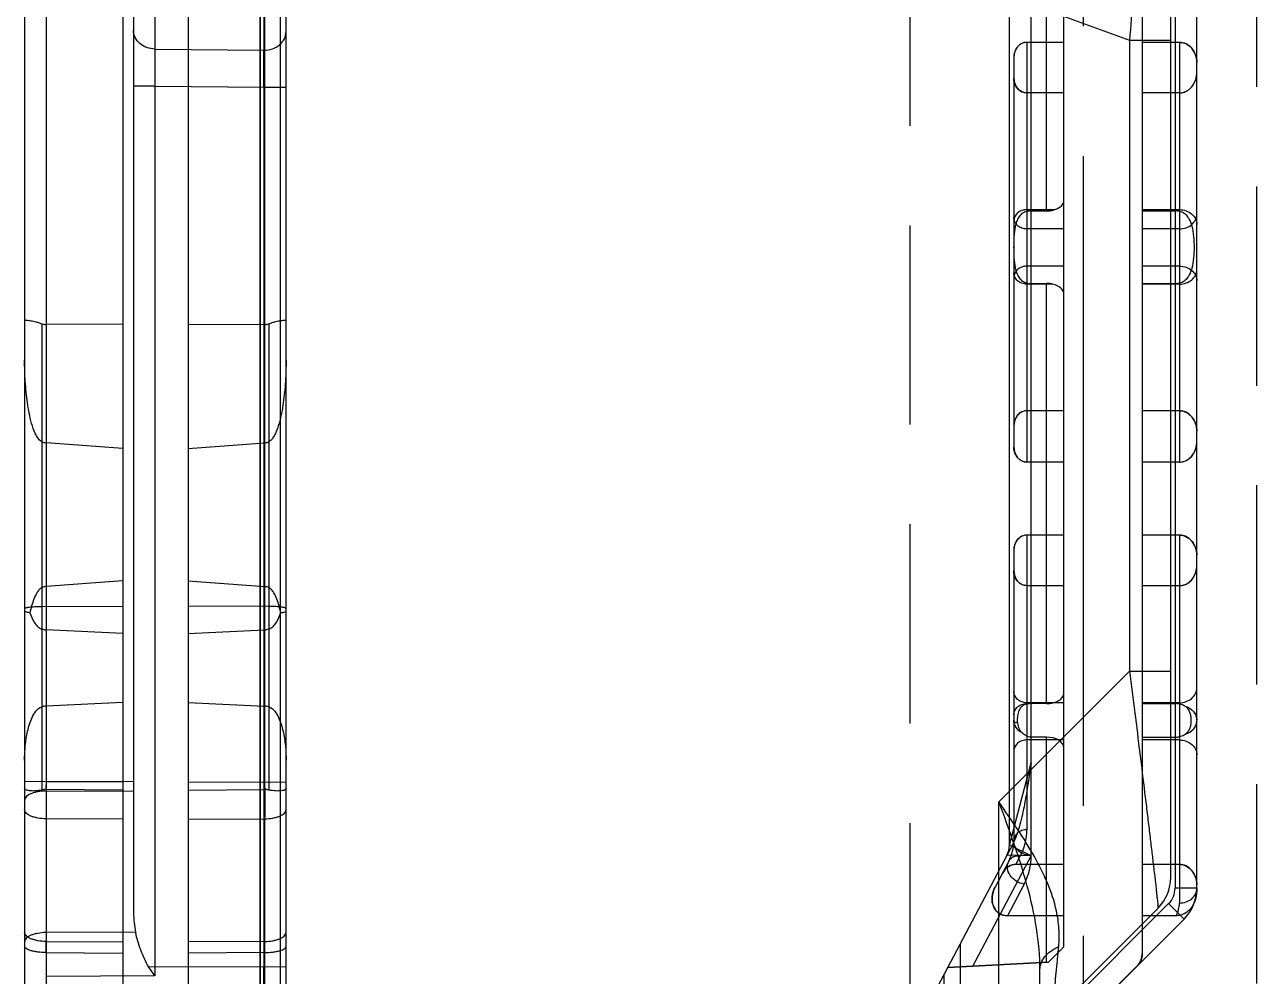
# Model space of a CAD drawing. Header units: millimetres. Extents: x 27275 to 28529, y -21406 to -20519.
# Drawn here: x 27533.91 to 27562.35, y -20864.22 to -20842.25 of the extents above; entities that cross this region are included whole.
import ezdxf

# ---------------------------------------------------------------- set-up
doc = ezdxf.new("R2010")
doc.units = ezdxf.units.MM
doc.header["$LTSCALE"] = 8
doc.linetypes.add('CENTER', pattern=[2, 1.25, -0.25, 0.25, -0.25])
doc.linetypes.add('HIDDEN', pattern=[0.375, 0.25, -0.125])
doc.layers.add('Cav-cor', color=30, linetype='Continuous')
doc.layers.add('WT', color=4, linetype='Continuous')

# ---------------------------------------------------------------- blocks, each defined once
blk = doc.blocks.new('20160902.184432')
at = {"layer": 'Cav-cor', "color": 241}
for p, q in [((1.663, 100.24), (1.663, -35.384)), ((1.663, -57.598), (1.663, 88.474)), ((2.263, -31.51), (2.263, 73.211)), ((-3.773, 71.352), (-3.773, -28.414)), ((-3.278, 58.672), (-3.278, -26.824)), ((-1.509, 55.584), (-1.509, -26.128)), ((0, 52.642), (0, -26.128)), ((2.137, -26.594), (2.137, 34.287)), ((22.031, 27.763), (22.031, -0.01)), ((-1.258, 27.415), (-1.258, 0.933)), ((1.752, 27.498), (1.752, -26.884)), ((18.963, 2.493), (18.963, 27.258)), ((19.466, 2.243), (19.466, 27.08)), ((-0.763, 26.11), (-0.763, 20.874)), ((22.686, 1.745), (22.686, 25.259)), ((22.786, 24.436), (22.786, 1.497)), ((23.289, 1.497), (23.289, 24.436)), ((19.818, 17.135), (19.818, 23.796)), ((20.221, 0.146), (20.221, 23.796)), ((20.221, 21.028), (20.221, 22.583)), ((22.031, 22.583), (22.031, 21.028)), ((1.769, 22.017), (1.769, 3.951)), ((18.716, 22.179), (21.738, 21.078)), ((21.738, 21.078), (21.738, 6.511)), ((21.738, 21.078), (22.686, 21.078)), ((-0.763, 20.874), (1.752, 20.849)), ((20.221, 21.028), (19.365, 21.028)), ((19.365, 21.028), (19.365, 11.336)), ((20.221, 21.028), (19.365, 21.028)), ((22.886, 21.028), (22.031, 21.028)), ((22.886, 21.028), (22.031, 21.028)), ((22.886, 21.028), (22.886, 11.336)), ((19.064, 20.678), (19.064, 20.211)), ((19.064, 20.678), (19.064, 11.692)), ((23.289, 20.328), (23.289, 20.561)), ((-0.763, 20.019), (-1.258, 20.019)), ((-0.763, 20.019), (-0.763, -0.326)), ((-0.763, 20.019), (1.752, 19.995)), ((1.752, 19.995), (2.263, 19.995)), ((20.221, 19.86), (19.365, 19.86)), ((20.221, 19.86), (19.365, 19.86)), ((20.221, 12.523), (20.221, 19.86)), ((22.031, 19.86), (22.031, 12.523)), ((22.886, 19.86), (22.031, 19.86)), ((22.886, 19.86), (22.031, 19.86)), ((19.365, 17.165), (20.009, 17.165)), ((19.466, 17.135), (19.818, 17.135)), ((22.031, 17.165), (22.886, 17.165)), ((22.031, 17.135), (22.786, 17.135)), ((20.221, 16.72), (19.365, 16.72)), ((22.886, 16.72), (22.031, 16.72)), ((20.221, 15.86), (19.365, 15.86)), ((22.886, 15.86), (22.031, 15.86)), ((19.365, 15.446), (19.466, 15.454)), ((19.466, 15.463), (19.818, 15.463)), ((19.466, 15.454), (19.96, 15.446)), ((19.818, 5.76), (19.818, 15.463)), ((22.031, 15.463), (22.786, 15.463)), ((22.031, 15.446), (22.786, 15.454)), ((22.786, 15.454), (22.886, 15.446)), ((-3.377, 14.532), (-3.377, 3.765)), ((-1.509, 14.52), (-3.278, 14.513)), ((0, 14.52), (1.769, 14.513)), ((1.868, 14.532), (1.868, 3.765)), ((20.221, 12.523), (19.365, 12.523)), ((20.221, 12.523), (19.365, 12.523)), ((22.886, 12.523), (22.031, 12.523)), ((22.886, 12.523), (22.031, 12.523)), ((19.064, 12.167), (19.064, 11.692)), ((23.289, 11.811), (23.289, 12.048)), ((-1.509, 11.654), (-3.278, 11.784)), ((0, 11.654), (1.769, 11.784)), ((20.221, 11.336), (19.365, 11.336)), ((20.221, 11.336), (19.365, 11.336)), ((20.221, 9.651), (20.221, 11.336)), ((22.031, 11.336), (22.031, 9.651)), ((22.886, 11.336), (22.031, 11.336)), ((22.886, 11.336), (22.031, 11.336)), ((20.221, 9.651), (19.365, 9.651)), ((19.365, 9.651), (19.365, 2.848)), ((20.221, 9.651), (19.365, 9.651)), ((22.886, 9.651), (22.031, 9.651)), ((22.886, 9.651), (22.031, 9.651)), ((22.886, 9.651), (22.886, 1.156)), ((19.064, 9.301), (19.064, 8.834)), ((19.064, 9.301), (19.064, 2.593)), ((23.289, 8.95), (23.289, 9.184)), ((-1.509, 8.593), (-3.278, 8.462)), ((0, 8.593), (1.769, 8.462)), ((20.221, 8.483), (19.365, 8.483)), ((20.221, 8.483), (19.365, 8.483)), ((20.221, 2.047), (20.221, 8.483)), ((22.031, 8.483), (22.031, 2.047)), ((22.886, 8.483), (22.031, 8.483)), ((22.886, 8.483), (22.031, 8.483)), ((-3.377, 8.005), (-1.509, 8.009)), ((1.868, 8.005), (0, 8.009)), ((-1.509, 7.378), (-3.278, 7.464)), ((0, 7.378), (1.769, 7.464)), ((21.738, 6.511), (18.72, 3.493)), ((21.738, 6.511), (22.686, 6.511)), ((-1.509, 5.788), (-3.278, 5.702)), ((0, 5.788), (1.769, 5.702)), ((20.221, 5.78), (19.365, 5.78)), ((19.818, 5.76), (19.466, 5.76)), ((22.886, 5.78), (22.031, 5.78)), ((22.031, 5.76), (22.786, 5.76)), ((20.221, 4.92), (19.365, 4.92)), ((19.818, 4.986), (19.466, 4.986)), ((19.818, -0.214), (19.818, 4.986)), ((22.031, 4.986), (22.786, 4.986)), ((22.886, 4.92), (22.031, 4.92)), ((18.963, 2.493), (19.466, 4.396)), ((-1.258, 3.962), (-3.773, 3.954)), ((-1.509, 3.944), (-3.278, 3.951)), ((-1.509, 3.765), (-3.278, 3.776)), ((-3.278, 3.742), (-1.258, 3.75)), ((0, 3.944), (2.263, 3.951)), ((0, 3.765), (1.769, 3.776)), ((1.769, 3.776), (1.769, -9.177)), ((18.72, -25.725), (18.72, 3.493)), ((-1.509, 3.094), (-3.278, 3.1)), ((0, 3.094), (1.769, 3.1)), ((19.04, 2.513), (16.448, -2.39)), ((19.466, 2.243), (18.963, 2.493)), ((18.12, -0.303), (19.466, 2.243)), ((18.947, 2.122), (18.63, 1.523)), ((19.466, 2.243), (18.905, 2.258)), ((19.113, 2.047), (19.214, 2.237)), ((20.221, 2.047), (19.113, 2.047)), ((20.221, 2.047), (19.113, 2.047)), ((22.886, 2.047), (22.031, 2.047)), ((22.886, 2.047), (22.031, 2.047)), ((18.794, 1.832), (18.63, 1.523)), ((19.303, 1.593), (18.916, 0.861)), ((23.289, 1.497), (22.786, 1.497)), ((23.289, 1.497), (23.289, 1.573)), ((22.639, 1.142), (20.033, -1.464)), ((22.994, 0.786), (22.639, 1.142)), ((20.221, 0.861), (18.916, 0.861)), ((20.221, 0.861), (18.916, 0.861)), ((19.961, -1.395), (22.393, 1.037)), ((20.221, 0.146), (20.221, 0.861)), ((22.031, 0.861), (22.031, -0.01)), ((22.809, 0.861), (22.031, 0.861)), ((22.809, 0.861), (22.031, 0.861)), ((22.994, 0.786), (19.383, -2.826)), ((-1.211, 0.482), (-3.278, 0.473)), ((-3.278, 0.269), (-1.509, 0.258)), ((-3.278, 0.011), (-3.278, 0.269)), ((-3.278, 0.011), (-1.509, 0)), ((1.769, 0.269), (0, 0.258)), ((1.769, 0.011), (0, 0)), ((1.769, 0.269), (1.769, 0.011)), ((17.823, 0.211), (17.823, -21.152)), ((20.221, 0.146), (19.863, -0.211)), ((19.863, -0.211), (20.221, 0.146)), ((19.863, -0.211), (17.535, -0.333)), ((17.535, -0.333), (19.863, -0.211)), ((-0.763, -0.529), (-3.278, -0.537)), ((2.263, -0.32), (-0.903, -0.326)), ((-0.763, -0.326), (-0.763, -0.529)), ((1.752, -0.764), (1.752, -0.32)), ((17.535, -0.333), (17.454, -0.487)), ((17.454, -1.6), (17.454, -0.487)), ((17.454, -20.75), (17.454, -0.487)), ((19.668, -39.706), (19.668, -0.383)), ((21.914, -0.295), (20.278, -1.93))]:
    blk.add_line(p, q, dxfattribs=at)
for centre, radius, start, end in [((19.465, 16.409), 0.726, 89.932, 97.8994), ((22.787, 16.409), 0.726, 82.1007, 90.068), ((19.465, 16.188), 0.726, 262.1007, 270.068), ((22.787, 16.188), 0.726, 269.932, 277.8994), ((19.466, 4.897), 0.863, 90.0201, 96.7169), ((23.829, 3.848), 27.108, 179.7754, 180.2246), ((409.141, 3.525), 412.419, 179.94094, 180.05906), ((18.058, 2.848), 1.308, 332.139, 0.001), ((18.058, 2.593), 1.006, 332.14, 0), ((18.46, 2.493), 0.503, 332.1193, 359.9817), ((18.058, 2.251), 1.408, 332.1397, 0.0003), ((21.686, 1.745), 1, 315, 0), ((22.283, 1.497), 0.503, 315, 0), ((22.283, 1.497), 1.006, 315, 0), ((22.283, 1.156), 0.604, 330.8782, 0.0009), ((21.629, -0.01), 0.402, 315, 0)]:
    blk.add_arc(centre, radius, start, end, dxfattribs=at)
for centre, major_axis, ratio, start_param, end_param in [((19.365, 20.678), (0, 0.35), 0.861415, 0, 1.570796), ((22.886, 20.561), (0, -0.467), 0.861415, 1.570796, 3.141593), ((19.365, 20.211), (0, -0.35), 0.861415, 4.712389, 6.283185), ((22.886, 20.328), (0, 0.467), 0.861415, 3.141593, 4.712389), ((19.818, 17.374), (-0.402, 0), 0.589614, 2.065553, 3.141593), ((19.818, 15.21), (-0.402, 0), 0.625112, 3.141593, 4.351255), ((-3.27, 15.515), (-0.013, -1.002), 0.501817, 6.09366, 6.291836), ((1.76, 15.515), (0.013, -1.002), 0.501817, 6.274535, 6.47271), ((19.365, 12.167), (0, -0.356), 0.847956, 3.141593, 4.712389), ((22.886, 12.048), (0, -0.475), 0.847956, 1.570796, 3.141593), ((-3.27, 12.785), (0.013, -1.002), 0.501817, 6.041452, 6.239628), ((1.76, 12.785), (-0.013, -1.002), 0.501817, 0.043557, 0.241733), ((19.365, 11.692), (0, -0.356), 0.847956, 4.712389, 6.283185), ((22.886, 11.811), (0, -0.475), 0.847956, 0, 1.570796), ((19.365, 9.301), (0, 0.35), 0.861415, 0, 1.570796), ((22.886, 9.184), (0, -0.467), 0.861415, 1.570796, 3.141593), ((19.365, 8.834), (0, -0.35), 0.861415, 4.712389, 6.283185), ((22.886, 8.95), (0, 0.467), 0.861415, 3.141593, 4.712389), ((-3.27, 7.461), (-0.013, -1.002), 0.501817, 3.18515, 3.383326), ((1.76, 7.461), (0.013, -1.002), 0.501817, 2.89986, 3.098035), ((-3.27, 8.075), (0.035, -0.61), 0.822446, 5.99755, 6.195726), ((1.76, 8.075), (-0.035, -0.61), 0.822446, 0.08746, 0.285635), ((19.818, 5.997), (-0.402, 0), 0.589614, 1.570796, 3.141593), ((-3.27, 5.092), (-0.035, -0.61), 0.822446, 3.229052, 3.427228), ((1.76, 5.092), (0.035, -0.61), 0.822446, 2.855957, 3.054133), ((22.786, 5.463), (-0.503, 0), 0.589614, 4.511031, 4.712389), ((19.818, 4.735), (-0.402, 0), 0.625112, 3.141593, 4.712389), ((22.786, 5.301), (-0.503, 0), 0.625112, 1.570796, 1.772154), ((-3.27, 3.166), (0.035, -0.61), 0.822446, 3.08904, 3.287215), ((1.76, 3.166), (-0.035, -0.61), 0.822446, 2.99597, 3.194146), ((19.061, 1.691), (-0.173, -0.327), 0.816512, 3.549033, 4.712389), ((22.886, 1.573), (0, -0.475), 0.847956, 1.570796, 3.141593), ((18.986, 1.335), (-0.23, -0.436), 0.816512, 4.712389, 6.690626), ((-0.755, 0.954), (-0.012, -1.079), 0.466087, 4.736992, 5.170303)]:
    blk.add_ellipse(centre, major_axis=major_axis, ratio=ratio, start_param=start_param, end_param=end_param, dxfattribs=at)
for points, knots in [([(22.028, 26.199), (22.029, 26.198), (22.029, 26.195), (22.03, 26.191), (22.03, 26.182), (22.031, 26.165), (22.031, 26.135), (22.03, 26.09), (22.029, 26.033), (22.026, 25.964), (22.023, 25.882), (22.018, 25.75), (22.008, 25.557), (21.995, 25.294), (21.979, 24.991), (21.96, 24.65), (21.938, 24.277), (21.906, 23.725), (21.86, 22.982), (21.801, 22.047), (21.76, 21.405), (21.738, 21.078)], [0, 0, 0, 0, 0.00044, 0.001461, 0.003088, 0.005327, 0.011641, 0.0204, 0.031579, 0.045143, 0.061056, 0.079274, 0.122386, 0.173978, 0.233446, 0.300125, 0.373281, 0.452149, 0.623821, 0.808614, 1, 1, 1, 1]), ([(-0.763, 20.874), (-0.828, 20.875), (-0.954, 20.897), (-1.118, 20.99), (-1.23, 21.131), (-1.258, 21.246), (-1.258, 21.301)], [0, 0, 0, 0, 0.268417, 0.526268, 0.768805, 1, 1, 1, 1]), ([(1.752, 20.849), (1.818, 20.849), (1.948, 20.868), (2.118, 20.96), (2.235, 21.103), (2.263, 21.22), (2.263, 21.277)], [0, 0, 0, 0, 0.268372, 0.526547, 0.769149, 1, 1, 1, 1]), ([(-0.763, 20.874), (-0.764, 20.82), (-0.765, 20.535), (-0.764, 20.25), (-0.763, 20.019)], [0, 0, 0, 0, 0.187785, 1, 1, 1, 1]), ([(1.752, 19.995), (1.751, 20.079), (1.75, 20.364), (1.75, 20.649), (1.752, 20.849)], [0, 0, 0, 0, 0.295606, 1, 1, 1, 1]), ([(19.365, 17.165), (19.326, 17.165), (19.249, 17.152), (19.149, 17.096), (19.081, 17.01), (19.064, 16.939), (19.064, 16.905)], [0, 0, 0, 0, 0.266639, 0.52429, 0.767636, 1, 1, 1, 1]), ([(19.365, 15.469), (19.327, 15.475), (19.255, 15.511), (19.182, 15.602), (19.134, 15.708), (19.093, 15.859), (19.071, 16.058), (19.067, 16.299), (19.071, 16.539), (19.093, 16.738), (19.134, 16.89), (19.182, 16.995), (19.255, 17.087), (19.327, 17.123), (19.365, 17.128)], [0, 0, 0, 0, 0.06143, 0.12178, 0.182799, 0.244946, 0.371783, 0.499996, 0.62821, 0.755053, 0.817203, 0.878223, 0.938575, 1, 1, 1, 1]), ([(19.818, 17.135), (19.835, 17.135), (19.9, 17.138), (19.964, 17.151), (20.009, 17.165)], [0, 0, 0, 0, 0.259464, 1, 1, 1, 1]), ([(22.886, 17.165), (22.939, 17.165), (23.042, 17.148), (23.175, 17.073), (23.267, 16.958), (23.289, 16.864), (23.289, 16.819)], [0, 0, 0, 0, 0.266921, 0.524261, 0.76741, 1, 1, 1, 1]), ([(22.886, 17.128), (22.926, 17.123), (23.001, 17.09), (23.082, 17.002), (23.137, 16.899), (23.188, 16.748), (23.219, 16.546), (23.23, 16.299), (23.219, 16.052), (23.188, 15.85), (23.137, 15.699), (23.082, 15.595), (23.001, 15.508), (22.926, 15.475), (22.886, 15.469)], [0, 0, 0, 0, 0.062165, 0.122443, 0.182818, 0.244222, 0.370526, 0.500063, 0.629595, 0.755885, 0.817276, 0.87764, 0.937881, 1, 1, 1, 1]), ([(22.886, 16.72), (22.939, 16.72), (23.042, 16.737), (23.175, 16.812), (23.267, 16.927), (23.289, 17.021), (23.289, 17.066)], [0, 0, 0, 0, 0.266921, 0.524261, 0.76741, 1, 1, 1, 1]), ([(19.365, 16.72), (19.326, 16.72), (19.249, 16.733), (19.149, 16.789), (19.081, 16.875), (19.064, 16.946), (19.064, 16.98)], [0, 0, 0, 0, 0.266639, 0.52429, 0.767636, 1, 1, 1, 1]), ([(19.365, 15.86), (19.327, 15.86), (19.249, 15.847), (19.149, 15.792), (19.081, 15.707), (19.064, 15.637), (19.064, 15.604)], [0, 0, 0, 0, 0.268379, 0.526828, 0.769484, 1, 1, 1, 1]), ([(19.365, 15.446), (19.327, 15.446), (19.249, 15.459), (19.149, 15.514), (19.081, 15.599), (19.064, 15.668), (19.064, 15.702)], [0, 0, 0, 0, 0.268379, 0.526828, 0.769484, 1, 1, 1, 1]), ([(22.886, 15.86), (22.939, 15.86), (23.041, 15.843), (23.175, 15.769), (23.267, 15.656), (23.289, 15.563), (23.289, 15.519)], [0, 0, 0, 0, 0.268664, 0.526798, 0.76926, 1, 1, 1, 1]), ([(22.886, 15.446), (22.939, 15.446), (23.041, 15.463), (23.175, 15.536), (23.267, 15.649), (23.289, 15.742), (23.289, 15.787)], [0, 0, 0, 0, 0.268664, 0.526798, 0.76926, 1, 1, 1, 1]), ([(19.96, 15.446), (19.949, 15.448), (19.902, 15.458), (19.854, 15.463), (19.818, 15.463)], [0, 0, 0, 0, 0.243169, 1, 1, 1, 1]), ([(-3.773, 14.614), (-3.773, 14.615), (-3.769, 14.613), (-3.764, 14.615), (-3.754, 14.614), (-3.742, 14.613), (-3.726, 14.612), (-3.698, 14.609), (-3.655, 14.604), (-3.596, 14.595), (-3.528, 14.58), (-3.453, 14.56), (-3.403, 14.542), (-3.377, 14.532)], [0, 0, 0, 0, 0.004586, 0.018253, 0.040883, 0.072364, 0.112536, 0.161052, 0.281605, 0.430704, 0.603912, 0.79607, 1, 1, 1, 1]), ([(1.868, 14.532), (1.894, 14.542), (1.944, 14.56), (2.019, 14.58), (2.087, 14.595), (2.146, 14.604), (2.189, 14.609), (2.217, 14.612), (2.233, 14.613), (2.245, 14.614), (2.255, 14.615), (2.26, 14.613), (2.263, 14.615), (2.263, 14.614)], [0, 0, 0, 0, 0.20393, 0.396088, 0.569296, 0.718395, 0.838948, 0.887464, 0.927636, 0.959117, 0.981747, 0.995414, 1, 1, 1, 1]), ([(-3.377, 11.811), (-3.414, 11.828), (-3.472, 11.892), (-3.548, 12.035), (-3.614, 12.23), (-3.67, 12.468), (-3.71, 12.709), (-3.739, 12.953), (-3.765, 13.278), (-3.773, 13.523), (-3.773, 13.686)], [0, 0, 0, 0, 0.062436, 0.124904, 0.249787, 0.374769, 0.499791, 0.624836, 0.749894, 1, 1, 1, 1]), ([(2.263, 13.686), (2.263, 13.523), (2.256, 13.278), (2.23, 12.953), (2.201, 12.709), (2.161, 12.468), (2.105, 12.23), (2.039, 12.035), (1.963, 11.892), (1.905, 11.828), (1.868, 11.811)], [0, 0, 0, 0, 0.25011, 0.37517, 0.500215, 0.625237, 0.75022, 0.875104, 0.937574, 1, 1, 1, 1]), ([(-3.377, 8.435), (-3.402, 8.424), (-3.444, 8.386), (-3.506, 8.297), (-3.562, 8.172), (-3.612, 8.016), (-3.639, 7.911), (-3.65, 7.858)], [0, 0, 0, 0, 0.125603, 0.250638, 0.500335, 0.750135, 1, 1, 1, 1]), ([(2.141, 7.858), (2.13, 7.911), (2.103, 8.016), (2.053, 8.172), (1.997, 8.297), (1.935, 8.386), (1.893, 8.424), (1.868, 8.435)], [0, 0, 0, 0, 0.249874, 0.499685, 0.749387, 0.874412, 1, 1, 1, 1]), ([(-3.773, 7.952), (-3.773, 7.955), (-3.764, 7.964), (-3.729, 7.977), (-3.653, 7.991), (-3.53, 8.002), (-3.432, 8.005), (-3.377, 8.005)], [0, 0, 0, 0, 0.02832, 0.081188, 0.276885, 0.593653, 1, 1, 1, 1]), ([(2.263, 7.952), (2.263, 7.955), (2.255, 7.964), (2.22, 7.977), (2.144, 7.991), (2.021, 8.002), (1.923, 8.005), (1.868, 8.005)], [0, 0, 0, 0, 0.02832, 0.081188, 0.276885, 0.593653, 1, 1, 1, 1]), ([(-3.65, 7.858), (-3.668, 7.859), (-3.699, 7.863), (-3.738, 7.874), (-3.761, 7.883), (-3.773, 7.892), (-3.773, 7.896)], [0, 0, 0, 0, 0.409668, 0.714013, 0.907314, 1, 1, 1, 1]), ([(-3.65, 7.858), (-3.625, 7.783), (-3.578, 7.671), (-3.484, 7.542), (-3.416, 7.492), (-3.377, 7.481)], [0, 0, 0, 0, 0.496334, 0.746467, 1, 1, 1, 1]), ([(1.868, 7.481), (1.907, 7.492), (1.975, 7.542), (2.069, 7.671), (2.116, 7.783), (2.141, 7.858)], [0, 0, 0, 0, 0.253631, 0.503713, 1, 1, 1, 1]), ([(2.141, 7.858), (2.172, 7.863), (2.211, 7.87), (2.253, 7.881), (2.263, 7.892), (2.263, 7.896)], [0, 0, 0, 0, 0.709896, 0.897823, 1, 1, 1, 1]), ([(21.738, 6.511), (21.778, 6.19), (21.857, 5.555), (21.973, 4.619), (22.066, 3.862), (22.136, 3.283), (22.185, 2.878), (22.23, 2.498), (22.271, 2.15), (22.308, 1.84), (22.335, 1.607), (22.353, 1.444), (22.364, 1.341), (22.374, 1.253), (22.382, 1.179), (22.387, 1.127), (22.39, 1.094), (22.392, 1.075), (22.393, 1.06), (22.394, 1.048), (22.393, 1.042), (22.394, 1.038), (22.393, 1.037)], [0, 0, 0, 0, 0.175891, 0.348251, 0.513144, 0.591293, 0.665603, 0.735217, 0.799147, 0.856296, 0.905475, 0.926692, 0.945463, 0.961645, 0.975112, 0.985755, 0.989987, 0.993483, 0.996235, 0.998238, 0.99949, 1, 1, 1, 1]), ([(19.365, 5.78), (19.326, 5.78), (19.249, 5.793), (19.149, 5.849), (19.081, 5.935), (19.064, 6.006), (19.064, 6.04)], [0, 0, 0, 0, 0.266639, 0.52429, 0.767636, 1, 1, 1, 1]), ([(22.886, 5.78), (22.939, 5.78), (23.042, 5.797), (23.175, 5.872), (23.267, 5.987), (23.289, 6.081), (23.289, 6.127)], [0, 0, 0, 0, 0.266921, 0.524261, 0.76741, 1, 1, 1, 1]), ([(19.064, 5.502), (19.064, 5.536), (19.08, 5.607), (19.149, 5.693), (19.249, 5.749), (19.326, 5.762), (19.365, 5.762)], [0, 0, 0, 0, 0.232597, 0.475739, 0.733072, 1, 1, 1, 1]), ([(19.152, 5.347), (19.149, 5.39), (19.153, 5.476), (19.181, 5.6), (19.237, 5.692), (19.306, 5.74), (19.347, 5.752), (19.368, 5.754)], [0, 0, 0, 0, 0.256696, 0.509317, 0.753708, 0.875761, 1, 1, 1, 1]), ([(22.886, 5.754), (22.898, 5.752), (22.944, 5.743), (22.987, 5.722), (23.015, 5.703)], [0, 0, 0, 0, 0.256588, 1, 1, 1, 1]), ([(23.015, 5.703), (23.039, 5.686), (23.081, 5.644), (23.124, 5.565), (23.149, 5.476), (23.157, 5.382), (23.151, 5.288), (23.13, 5.198), (23.09, 5.117), (23.05, 5.072), (23.027, 5.054)], [0, 0, 0, 0, 0.119847, 0.241792, 0.368388, 0.498679, 0.62937, 0.75688, 0.879886, 1, 1, 1, 1]), ([(23.015, 5.703), (23.09, 5.681), (23.197, 5.616), (23.275, 5.484), (23.289, 5.41), (23.289, 5.374)], [0, 0, 0, 0, 0.517494, 0.762354, 1, 1, 1, 1]), ([(-3.773, 4.456), (-3.773, 4.568), (-3.762, 4.791), (-3.711, 5.122), (-3.629, 5.392), (-3.521, 5.587), (-3.431, 5.67), (-3.377, 5.685)], [0, 0, 0, 0, 0.249247, 0.498566, 0.748087, 0.873553, 1, 1, 1, 1]), ([(1.868, 5.685), (1.922, 5.67), (2.012, 5.587), (2.12, 5.392), (2.202, 5.122), (2.253, 4.791), (2.263, 4.568), (2.263, 4.456)], [0, 0, 0, 0, 0.126506, 0.251961, 0.501465, 0.750767, 1, 1, 1, 1]), ([(19.259, 5.082), (19.203, 5.11), (19.104, 5.192), (19.064, 5.316), (19.064, 5.374)], [0, 0, 0, 0, 0.518538, 1, 1, 1, 1]), ([(19.064, 5.374), (19.064, 5.357), (19.077, 5.324), (19.12, 5.324), (19.141, 5.333), (19.152, 5.341)], [0, 0, 0, 0, 0.434318, 0.6728, 1, 1, 1, 1]), ([(19.259, 5.082), (19.225, 5.115), (19.172, 5.2), (19.155, 5.297), (19.152, 5.347)], [0, 0, 0, 0, 0.491424, 1, 1, 1, 1]), ([(23.027, 5.054), (23.099, 5.077), (23.201, 5.141), (23.276, 5.269), (23.289, 5.34), (23.289, 5.374)], [0, 0, 0, 0, 0.519459, 0.76362, 1, 1, 1, 1]), ([(19.365, 4.92), (19.327, 4.92), (19.249, 4.907), (19.149, 4.852), (19.081, 4.767), (19.064, 4.698), (19.064, 4.664)], [0, 0, 0, 0, 0.268379, 0.526828, 0.769484, 1, 1, 1, 1]), ([(19.466, 4.986), (19.427, 4.986), (19.349, 5.007), (19.286, 5.055), (19.259, 5.082)], [0, 0, 0, 0, 0.507331, 1, 1, 1, 1]), ([(23.027, 5.054), (23.017, 5.047), (22.975, 5.017), (22.925, 4.998), (22.886, 4.993)], [0, 0, 0, 0, 0.244865, 1, 1, 1, 1]), ([(22.886, 4.92), (22.939, 4.92), (23.041, 4.903), (23.175, 4.829), (23.267, 4.716), (23.289, 4.624), (23.289, 4.579)], [0, 0, 0, 0, 0.268664, 0.526798, 0.76926, 1, 1, 1, 1]), ([(19.466, 4.396), (19.442, 4.236), (19.394, 3.917), (19.314, 3.439), (19.232, 3.043), (19.139, 2.734), (19.077, 2.584), (19.04, 2.513)], [0, 0, 0, 0, 0.250002, 0.499998, 0.749964, 0.87499, 1, 1, 1, 1]), ([(-3.377, 3.765), (-3.429, 3.753), (-3.524, 3.74), (-3.636, 3.742), (-3.707, 3.756), (-3.745, 3.768), (-3.773, 3.787), (-3.773, 3.801)], [0, 0, 0, 0, 0.383185, 0.692372, 0.809278, 0.898659, 1, 1, 1, 1]), ([(-3.278, 3.742), (-3.342, 3.741), (-3.434, 3.734), (-3.552, 3.707), (-3.666, 3.668), (-3.773, 3.598), (-3.773, 3.529)], [0, 0, 0, 0, 0.337295, 0.492625, 0.632941, 1, 1, 1, 1]), ([(1.769, 3.951), (1.769, 3.878), (1.77, 3.594), (1.77, 3.311), (1.769, 3.1)], [0, 0, 0, 0, 0.257577, 1, 1, 1, 1]), ([(2.263, 3.801), (2.263, 3.787), (2.236, 3.768), (2.198, 3.756), (2.127, 3.742), (2.015, 3.74), (1.92, 3.753), (1.868, 3.765)], [0, 0, 0, 0, 0.101338, 0.190714, 0.307617, 0.616812, 1, 1, 1, 1]), ([(19.668, -0.383), (19.668, -0.062), (19.609, 0.591), (19.387, 1.558), (19.077, 2.526), (18.84, 3.169), (18.72, 3.493)], [0, 0, 0, 0, 0.240404, 0.487419, 0.741487, 1, 1, 1, 1]), ([(20.101, 0.151), (20.114, 0.287), (20.117, 0.564), (20.012, 1.286), (19.655, 2.062), (19.151, 2.87), (18.866, 3.284), (18.72, 3.493)], [0, 0, 0, 0, 0.110944, 0.224092, 0.591365, 0.79244, 1, 1, 1, 1]), ([(-3.278, 3.1), (-3.342, 3.101), (-3.434, 3.108), (-3.552, 3.136), (-3.666, 3.174), (-3.773, 3.244), (-3.773, 3.313)], [0, 0, 0, 0, 0.337295, 0.492625, 0.632941, 1, 1, 1, 1]), ([(1.769, 3.1), (1.833, 3.101), (1.925, 3.108), (2.043, 3.136), (2.157, 3.174), (2.263, 3.244), (2.263, 3.313)], [0, 0, 0, 0, 0.337295, 0.492625, 0.632941, 1, 1, 1, 1]), ([(19.365, 2.848), (19.327, 2.848), (19.249, 2.836), (19.149, 2.781), (19.081, 2.696), (19.064, 2.626), (19.064, 2.593)], [0, 0, 0, 0, 0.268379, 0.526828, 0.769484, 1, 1, 1, 1]), ([(19.466, 2.251), (19.414, 2.251), (19.311, 2.268), (19.178, 2.342), (19.086, 2.455), (19.064, 2.548), (19.064, 2.593)], [0, 0, 0, 0, 0.268664, 0.526798, 0.76926, 1, 1, 1, 1]), ([(19.303, 1.593), (19.238, 1.603), (19.113, 1.65), (18.971, 1.783), (18.901, 1.954), (18.922, 2.074), (18.947, 2.122)], [0, 0, 0, 0, 0.268362, 0.532876, 0.776673, 1, 1, 1, 1]), ([(19.214, 2.237), (19.161, 2.245), (19.054, 2.237), (18.97, 2.165), (18.947, 2.122)], [0, 0, 0, 0, 0.527094, 1, 1, 1, 1]), ([(22.886, 1.156), (22.939, 1.156), (23.041, 1.173), (23.175, 1.247), (23.267, 1.36), (23.289, 1.453), (23.289, 1.497)], [0, 0, 0, 0, 0.268664, 0.526798, 0.76926, 1, 1, 1, 1]), ([(23.252, 1.227), (23.24, 1.184), (23.206, 1.102), (23.127, 0.997), (23.029, 0.92), (22.921, 0.872), (22.846, 0.861), (22.809, 0.861)], [0, 0, 0, 0, 0.218421, 0.430461, 0.632817, 0.821865, 1, 1, 1, 1]), ([(-3.278, 0.269), (-3.342, 0.27), (-3.434, 0.277), (-3.552, 0.304), (-3.666, 0.343), (-3.773, 0.413), (-3.773, 0.482)], [0, 0, 0, 0, 0.337295, 0.492625, 0.632941, 1, 1, 1, 1]), ([(-3.278, 0.473), (-3.342, 0.473), (-3.434, 0.465), (-3.552, 0.438), (-3.666, 0.4), (-3.773, 0.33), (-3.773, 0.261)], [0, 0, 0, 0, 0.337295, 0.492625, 0.632941, 1, 1, 1, 1]), ([(-3.278, 0.473), (-3.278, 0.392), (-3.278, 0.055), (-3.278, -0.282), (-3.278, -0.537)], [0, 0, 0, 0, 0.240988, 1, 1, 1, 1]), ([(-0.903, -0.326), (-0.945, -0.264), (-1.011, -0.132), (-1.119, 0.137), (-1.181, 0.344), (-1.211, 0.482)], [0, 0, 0, 0, 0.256827, 0.509966, 1, 1, 1, 1]), ([(1.769, 0.269), (1.833, 0.27), (1.925, 0.277), (2.043, 0.304), (2.157, 0.343), (2.263, 0.413), (2.263, 0.482)], [0, 0, 0, 0, 0.337295, 0.492625, 0.632941, 1, 1, 1, 1]), ([(-3.278, 0.011), (-3.342, 0.011), (-3.434, 0.017), (-3.551, 0.035), (-3.625, 0.053), (-3.686, 0.075), (-3.74, 0.102), (-3.773, 0.137), (-3.773, 0.159)], [0, 0, 0, 0, 0.353145, 0.513951, 0.656893, 0.777949, 0.874783, 1, 1, 1, 1]), ([(1.769, 0.011), (1.833, 0.011), (1.925, 0.017), (2.042, 0.035), (2.116, 0.053), (2.177, 0.075), (2.231, 0.102), (2.263, 0.137), (2.263, 0.159)], [0, 0, 0, 0, 0.353145, 0.513951, 0.656893, 0.777949, 0.874783, 1, 1, 1, 1]), ([(19.668, -0.383), (19.668, -0.33), (19.689, -0.22), (19.78, -0.071), (19.921, 0.058), (20.037, 0.123), (20.101, 0.151)], [0, 0, 0, 0, 0.218247, 0.452464, 0.712424, 1, 1, 1, 1]), ([(19.961, -1.395), (19.96, -1.395), (19.96, -1.391), (19.96, -1.388), (19.961, -1.378), (19.962, -1.36), (19.964, -1.327), (19.968, -1.277), (19.973, -1.214), (19.98, -1.138), (19.988, -1.049), (20.001, -0.91), (20.019, -0.712), (20.043, -0.449), (20.071, -0.157), (20.091, 0.046), (20.101, 0.151)], [0, 0, 0, 0, 0.000857, 0.00407, 0.009672, 0.017658, 0.040724, 0.072993, 0.114089, 0.163566, 0.220883, 0.285489, 0.434275, 0.60549, 0.795222, 1, 1, 1, 1])]:
    blk.add_open_spline(points, degree=3, knots=knots, dxfattribs=at)
for points in [[(19.365, 21.028), (19.336, 21.028), (19.279, 21.019), (19.196, 20.975), (19.125, 20.9), (19.076, 20.797), (19.064, 20.72), (19.064, 20.678)], [(22.886, 21.028), (22.926, 21.028), (23.002, 21.015), (23.112, 20.957), (23.207, 20.858), (23.273, 20.72), (23.289, 20.617), (23.289, 20.561)], [(19.365, 19.86), (19.336, 19.86), (19.279, 19.87), (19.196, 19.914), (19.125, 19.988), (19.076, 20.092), (19.064, 20.169), (19.064, 20.211)], [(22.886, 19.86), (22.926, 19.86), (23.002, 19.873), (23.112, 19.932), (23.207, 20.031), (23.273, 20.169), (23.289, 20.272), (23.289, 20.328)], [(19.365, 12.523), (19.336, 12.523), (19.28, 12.513), (19.197, 12.469), (19.126, 12.394), (19.076, 12.289), (19.064, 12.21), (19.064, 12.167)], [(22.886, 12.523), (22.925, 12.523), (23.001, 12.51), (23.111, 12.451), (23.205, 12.351), (23.272, 12.211), (23.289, 12.105), (23.289, 12.048)], [(19.365, 11.336), (19.336, 11.336), (19.28, 11.346), (19.197, 11.39), (19.126, 11.465), (19.076, 11.57), (19.064, 11.65), (19.064, 11.692)], [(22.886, 11.336), (22.925, 11.336), (23.001, 11.349), (23.111, 11.408), (23.205, 11.508), (23.272, 11.648), (23.289, 11.754), (23.289, 11.811)], [(19.365, 9.651), (19.336, 9.651), (19.279, 9.641), (19.196, 9.597), (19.125, 9.523), (19.076, 9.42), (19.064, 9.342), (19.064, 9.301)], [(22.886, 9.651), (22.926, 9.651), (23.002, 9.638), (23.112, 9.579), (23.207, 9.481), (23.273, 9.343), (23.289, 9.24), (23.289, 9.184)], [(19.365, 8.483), (19.336, 8.483), (19.279, 8.493), (19.196, 8.537), (19.125, 8.611), (19.076, 8.714), (19.064, 8.792), (19.064, 8.834)], [(22.886, 8.483), (22.926, 8.483), (23.002, 8.496), (23.112, 8.555), (23.207, 8.654), (23.273, 8.791), (23.289, 8.895), (23.289, 8.95)], [(19.113, 2.047), (19.075, 2.047), (18.999, 2.032), (18.882, 1.959), (18.819, 1.881), (18.794, 1.832)], [(22.886, 2.047), (22.925, 2.047), (23.001, 2.034), (23.111, 1.975), (23.205, 1.876), (23.272, 1.735), (23.289, 1.63), (23.289, 1.573)], [(18.916, 0.861), (18.871, 0.861), (18.79, 0.876), (18.685, 0.94), (18.605, 1.042), (18.559, 1.181), (18.562, 1.351), (18.6, 1.465), (18.63, 1.523)], [(23.252, 1.227), (23.24, 1.183), (23.205, 1.101), (23.125, 0.995), (23.025, 0.917), (22.918, 0.871), (22.846, 0.861), (22.809, 0.861)], [(-0.763, -0.529), (-0.81, -0.462), (-0.858, -0.394), (-0.903, -0.326)]]:
    blk.add_open_spline(points, degree=3, dxfattribs=at)
for points, weights in [([(23.289, 1.497), (23.289, 1.406), (23.277, 1.315), (23.252, 1.227)], [1, 0.9938577282, 0.9938577282, 1]), ([(22.031, -0.01), (22.031, -0.118), (21.99, -0.218), (21.914, -0.295)], [1, 0.9492530217, 0.9492530217, 1])]:
    blk.add_rational_spline(points, weights, degree=3, dxfattribs=at)

msp = doc.modelspace()

# ---------------------------------------------------------------- linework, layer by layer
at = {"layer": 'Cav-cor', "color": 241}
msp.add_line((27539.351, -20631.286), (27539.351, -20921.286), dxfattribs=at)
at = {"layer": 'WT', "color": 191, "linetype": 'HIDDEN', "ltscale": 2.3}
for p, q in [((27554.351, -20819.286), (27554.351, -20913.286)), ((27562.351, -20825.286), (27562.351, -20892.286))]:
    msp.add_line(p, q, dxfattribs=at)
at = {"layer": 'WT', "color": 191, "linetype": 'CENTER', "ltscale": 1.5}
msp.add_line((27558.351, -20821.286), (27558.351, -20921.286), dxfattribs=at)

# ---------------------------------------------------------------- block references
at = {"layer": 'Cav-cor'}
msp.add_blockref('20160902.184432', (27537.687, -20863.687), dxfattribs=at)

doc.saveas('drawing.dxf')
